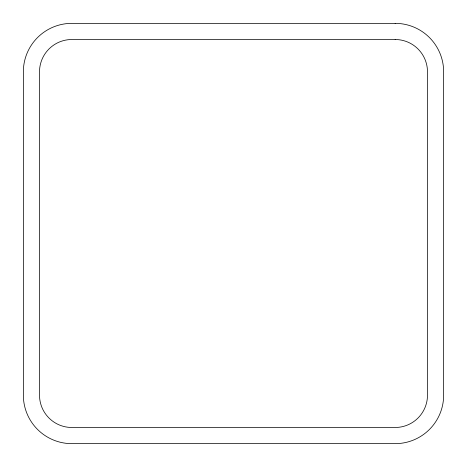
<?xml version="1.0" encoding="UTF-8"?>
<svg xmlns="http://www.w3.org/2000/svg" width="467" height="467" viewBox="0 0 467 467"><rect width="100%" height="100%" fill="white"/><g stroke="black" fill="none" stroke-linecap="round" stroke-linejoin="round"><path stroke-width="0.7" d="M395.152 23.35L71.848 23.35A48.498 48.498 0 0 0 23.35 71.848L23.35 395.152A48.498 48.498 0 0 0 71.848 443.65L395.152 443.65A48.498 48.498 0 0 0 443.65 395.152L443.65 71.848A48.498 48.498 0 0 0 395.152 23.35M395.152 39.514L71.848 39.514A32.328 32.328 0 0 0 39.514 71.848L39.514 395.152A32.328 32.328 0 0 0 71.848 427.486L395.152 427.486A32.328 32.328 0 0 0 427.486 395.152L427.486 71.848A32.328 32.328 0 0 0 395.152 39.514"/></g></svg>
